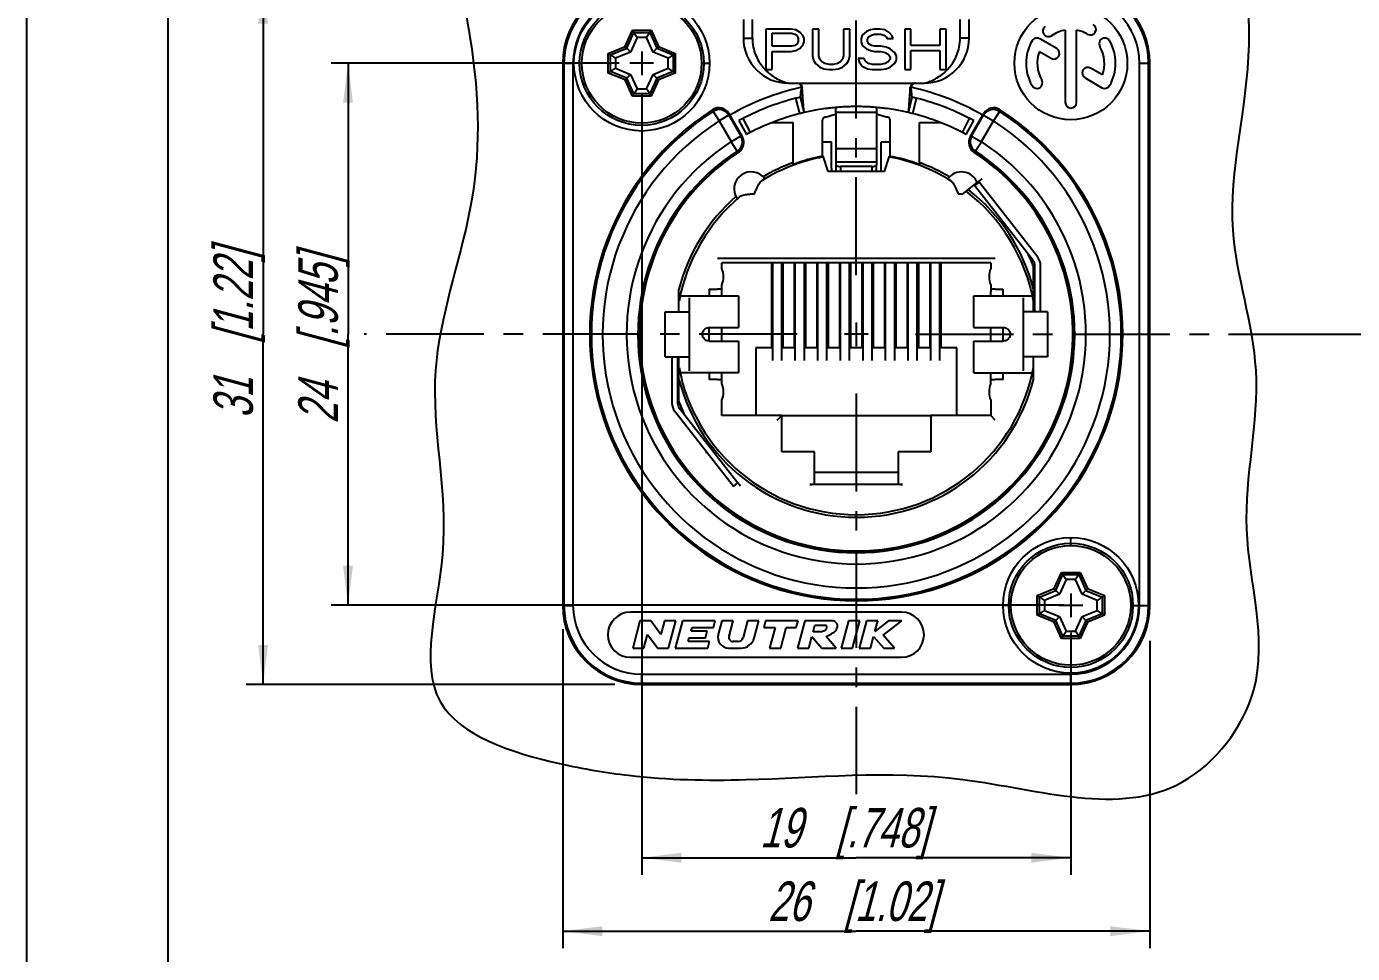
# Model space of a CAD drawing. Header units: millimetres. Extents: x 0 to 420, y 0 to 297.
# Drawn here: x 0 to 117.4, y 169.4 to 251.5 of the extents above; entities that cross this region are included whole.
import ezdxf

# ---------------------------------------------------------------- set-up
doc = ezdxf.new("R2010")
doc.units = ezdxf.units.MM
doc.header["$LTSCALE"] = 23.1
doc.linetypes.add('CENTER', pattern=[0.6, 0.375, -0.075, 0.075, -0.075])
doc.layers.get('0').update_dxf_attribs({"linetype": 'CONTINUOUS'})
for name, color, linetype in [('4171', 7, 'CONTINUOUS'), ('AUSFORMSCHRAEGEN', 7, 'CONTINUOUS'), ('BEZUGSACHSEN', 7, 'CONTINUOUS'), ('DEFAULT_1', 7, 'CENTER'), ('FASEN', 7, 'CONTINUOUS'), ('RUNDUNGEN', 7, 'CONTINUOUS'), ('ZEICHNUNGSBEMASSUNGEN', 7, 'CONTINUOUS')]:
    doc.layers.add(name, color=color, linetype=linetype)
doc.styles.get("Standard").update_dxf_attribs({"font": 'txt', "width": 0.7})
doc.dimstyles.new('DIMSTYLE_10', dxfattribs={"dimtxt": 3.5, "dimasz": 3.5, "dimexe": 0.18, "dimexo": 0.0625, "dimgap": 0.09, "dimtad": 1, "dimdec": 3, "dimlfac": 0.5, "dimdsep": 46, "dimtxsty": 'STANDARD', "dimblk": '_FILLED', "dimblk1": '_FILLED', "dimblk2": '_FILLED', "dimcen": 0.09, "dimclrt": 5, "dimadec": 0, "dimazin": 0, "dimtp": 0.2, "dimtm": 0.2, "dimtfac": 1, "dimtdec": 3, "dimtofl": 0, "dimtmove": 0, "dimatfit": 3, "dimldrblk": '_FILLED', "dimfxl": 1, "dimtolj": 1, "dimarcsym": 0})
doc.dimstyles.new('DIMSTYLE_11', dxfattribs={"dimtxt": 3.5, "dimasz": 3.5, "dimexe": 0.18, "dimexo": 0.0625, "dimgap": 0.09, "dimtad": 1, "dimdec": 3, "dimlfac": 0.5, "dimdsep": 46, "dimtxsty": 'STANDARD', "dimblk": '_FILLED', "dimblk1": '_FILLED', "dimblk2": '_FILLED', "dimcen": 0.09, "dimclrt": 5, "dimadec": 0, "dimazin": 0, "dimtp": 0.3, "dimtm": 0.3, "dimtfac": 1, "dimtdec": 3, "dimtofl": 0, "dimtmove": 0, "dimatfit": 3, "dimldrblk": '_FILLED', "dimfxl": 1, "dimtolj": 1, "dimarcsym": 0})
doc.dimstyles.new('DIMSTYLE_8', dxfattribs={"dimtxt": 3.5, "dimasz": 3.5, "dimexe": 0.18, "dimexo": 0.0625, "dimgap": 0.09, "dimtad": 1, "dimdec": 4, "dimlfac": 0.5, "dimdsep": 46, "dimtxsty": 'STANDARD', "dimblk": '_FILLED', "dimblk1": '_FILLED', "dimblk2": '_FILLED', "dimcen": 0.09, "dimclrt": 5, "dimadec": 0, "dimazin": 0, "dimtp": 0.2, "dimtm": 0.2, "dimtfac": 1, "dimtdec": 4, "dimtofl": 0, "dimtmove": 0, "dimatfit": 3, "dimldrblk": '_FILLED', "dimfxl": 1, "dimtolj": 1, "dimarcsym": 0})

# ---------------------------------------------------------------- blocks, each defined once
blk = doc.blocks.new('_FILLED')
at = {"color": 0, "linetype": 'BYBLOCK'}
blk.add_solid([(0, 0), (-1, 0.125), (-1, -0.125)], dxfattribs=at)
blk = doc.blocks.new('*D18')
at = {"layer": 'ZEICHNUNGSBEMASSUNGEN', "color": 2, "linetype": 'CONTINUOUS'}
for p, q in [((52.49, 248.25), (26.97, 248.25)), ((28.47, 248.25), (28.47, 224.25)), ((28.47, 200.25), (28.47, 224.25)), ((91.85, 200.25), (26.97, 200.25))]:
    blk.add_line(p, q, dxfattribs=at)
at = {"layer": 'ZEICHNUNGSBEMASSUNGEN', "color": 2, "linetype": 'CONTINUOUS', "xscale": 3.5, "yscale": 3.5, "zscale": 3.5}
for p, rotation in [((28.47, 248.25), 90), ((28.47, 200.25), 270)]:
    blk.add_blockref('_FILLED', p, dxfattribs=dict(at, rotation=rotation))
at = {"layer": 'ZEICHNUNGSBEMASSUNGEN', "color": 5, "linetype": 'CONTINUOUS', "insert": (24.07, 223.83), "char_height": 3.5, "width": 22, "attachment_point": 2, "rotation": 90, "line_spacing_factor": 0.9}
blk.add_mtext('\\Q15.0;24{\\Ftxt.shx;\\W1.000000;\\H3.500000; }[.945]', dxfattribs=at)
blk = doc.blocks.new('*D19')
at = {"layer": 'ZEICHNUNGSBEMASSUNGEN', "color": 2, "linetype": 'CONTINUOUS'}
for p, q in [((54.48, 245.55), (54.48, 176.4)), ((92.48, 197.82), (92.48, 176.4)), ((54.48, 177.9), (73.48, 177.9)), ((92.48, 177.9), (73.48, 177.9))]:
    blk.add_line(p, q, dxfattribs=at)
at = {"layer": 'ZEICHNUNGSBEMASSUNGEN', "color": 2, "linetype": 'CONTINUOUS', "xscale": 3.5, "yscale": 3.5, "zscale": 3.5, "rotation": 180}
blk.add_blockref('_FILLED', (54.48, 177.9), dxfattribs=at)
at = {"layer": 'ZEICHNUNGSBEMASSUNGEN', "color": 2, "linetype": 'CONTINUOUS', "xscale": 3.5, "yscale": 3.5, "zscale": 3.5}
blk.add_blockref('_FILLED', (92.48, 177.9), dxfattribs=at)
at = {"layer": 'ZEICHNUNGSBEMASSUNGEN', "color": 5, "linetype": 'CONTINUOUS', "insert": (72.42, 182.31), "char_height": 3.5, "width": 21.5, "attachment_point": 2, "line_spacing_factor": 0.9}
blk.add_mtext('\\Q15.0;19{\\Ftxt.shx;\\W1.000000;\\H3.500000; }[.748]', dxfattribs=at)
blk = doc.blocks.new('*D25')
at = {"layer": 'ZEICHNUNGSBEMASSUNGEN', "color": 2, "linetype": 'CONTINUOUS'}
for p, q in [((47.48, 198.14), (47.48, 169.9)), ((99.48, 197.1), (99.48, 169.9)), ((47.48, 171.4), (73.48, 171.4)), ((99.48, 171.4), (73.48, 171.4))]:
    blk.add_line(p, q, dxfattribs=at)
at = {"layer": 'ZEICHNUNGSBEMASSUNGEN', "color": 2, "linetype": 'CONTINUOUS', "xscale": 3.5, "yscale": 3.5, "zscale": 3.5, "rotation": 180}
blk.add_blockref('_FILLED', (47.48, 171.4), dxfattribs=at)
at = {"layer": 'ZEICHNUNGSBEMASSUNGEN', "color": 2, "linetype": 'CONTINUOUS', "xscale": 3.5, "yscale": 3.5, "zscale": 3.5}
blk.add_blockref('_FILLED', (99.48, 171.4), dxfattribs=at)
at = {"layer": 'ZEICHNUNGSBEMASSUNGEN', "color": 5, "linetype": 'CONTINUOUS', "insert": (73.15, 175.8), "char_height": 3.5, "width": 21.5, "attachment_point": 2, "line_spacing_factor": 0.9}
blk.add_mtext('\\Q15.0;26{\\Ftxt.shx;\\W1.000000;\\H3.500000; }[1.02]', dxfattribs=at)
blk = doc.blocks.new('*D26')
at = {"layer": 'ZEICHNUNGSBEMASSUNGEN', "color": 2, "linetype": 'CONTINUOUS'}
for p, q in [((51.21, 255.25), (19.45, 255.25)), ((20.95, 255.25), (20.95, 224.25)), ((20.95, 193.25), (20.95, 224.25)), ((52.11, 193.25), (19.45, 193.25))]:
    blk.add_line(p, q, dxfattribs=at)
at = {"layer": 'ZEICHNUNGSBEMASSUNGEN', "color": 2, "linetype": 'CONTINUOUS', "xscale": 3.5, "yscale": 3.5, "zscale": 3.5}
for p, rotation in [((20.95, 255.25), 90), ((20.95, 193.25), 270)]:
    blk.add_blockref('_FILLED', p, dxfattribs=dict(at, rotation=rotation))
at = {"layer": 'ZEICHNUNGSBEMASSUNGEN', "color": 5, "linetype": 'CONTINUOUS', "insert": (16.55, 224.28), "char_height": 3.5, "width": 20.5, "attachment_point": 2, "rotation": 90, "line_spacing_factor": 0.9}
blk.add_mtext('\\Q15.0;31{\\Ftxt.shx;\\W1.000000;\\H3.500000; }[1.22]', dxfattribs=at)

msp = doc.modelspace()

# ---------------------------------------------------------------- linework, layer by layer
at = {"color": 7, "linetype": 'CONTINUOUS'}
for p, q in [((0, 297), (0, 0)), ((12.5, 287), (12.5, 10)), ((63.47969, 252.10861), (63.47969, 250.47621)), ((64.27969, 250.47624), (64.27969, 252.10861)), ((82.67969, 250.47624), (82.67969, 252.10861)), ((83.47969, 250.47621), (83.47969, 252.10861)), ((65.47969, 251.27621), (65.47969, 247.67621)), ((67.68019, 251.27621), (65.47969, 251.27621)), ((66.02982, 249.74429), (66.02982, 250.89323)), ((66.02982, 250.89323), (67.77188, 250.89323)), ((68.13863, 251.19961), (67.68019, 251.27621)), ((67.77188, 250.89323), (68.04694, 250.81663)), ((68.04694, 250.81663), (68.23032, 250.66344)), ((68.50538, 250.96983), (68.13863, 251.19961)), ((68.23032, 250.66344), (68.322, 250.43366)), ((68.322, 250.20387), (68.23032, 249.97408)), ((68.322, 250.43366), (68.322, 250.20387)), ((68.78044, 250.66344), (68.50538, 250.96983)), ((68.87213, 250.43366), (68.78044, 250.66344)), ((68.78044, 249.89749), (68.87213, 250.12727)), ((68.87213, 250.12727), (68.87213, 250.43366)), ((69.60563, 251.27621), (69.60563, 248.90174)), ((70.15575, 251.27621), (69.60563, 251.27621)), ((70.15575, 248.90174), (70.15575, 251.27621)), ((72.35625, 251.27621), (72.35625, 248.90174)), ((72.90638, 251.27621), (72.35625, 251.27621)), ((72.90638, 248.90174), (72.90638, 251.27621)), ((74.00663, 250.74004), (73.91494, 250.43366)), ((73.91494, 250.43366), (73.91494, 250.12727)), ((73.91494, 250.12727), (74.00663, 249.82089)), ((74.37338, 251.04642), (74.00663, 250.74004)), ((74.74013, 251.19961), (74.37338, 251.04642)), ((74.46507, 250.35706), (74.55675, 250.58685)), ((74.46507, 250.20387), (74.46507, 250.35706)), ((74.55675, 249.97408), (74.46507, 250.20387)), ((74.55675, 250.58685), (74.83182, 250.74004)), ((75.10688, 251.27621), (74.74013, 251.19961)), ((74.83182, 250.74004), (75.10688, 250.81663)), ((75.56532, 251.27621), (75.10688, 251.27621)), ((75.10688, 250.81663), (75.657, 250.81663)), ((76.02375, 251.19961), (75.56532, 251.27621)), ((75.657, 250.81663), (75.93207, 250.74004)), ((75.93207, 250.74004), (76.11544, 250.58685)), ((76.3905, 250.96983), (76.02375, 251.19961)), ((76.11544, 250.58685), (76.20713, 250.43366)), ((76.20713, 250.43366), (76.75725, 250.43366)), ((76.66557, 250.66344), (76.3905, 250.96983)), ((76.75725, 250.43366), (76.66557, 250.66344)), ((77.76582, 251.27621), (77.76582, 247.67621)), ((78.31594, 251.27621), (77.76582, 251.27621)), ((78.31594, 249.82089), (78.31594, 251.27621)), ((80.88319, 251.27621), (80.88319, 249.82089)), ((81.43332, 251.27621), (80.88319, 251.27621)), ((81.43332, 247.67621), (81.43332, 251.27621)), ((91.22818, 249.54067), (89.72085, 250.41093)), ((91.98369, 251.17976), (91.98369, 244.77338)), ((92.97569, 244.77338), (92.97569, 251.17976)), ((67.77188, 249.74429), (66.02982, 249.74429)), ((66.02982, 247.67621), (66.02982, 249.28472)), ((66.02982, 249.28472), (67.68019, 249.28472)), ((67.68019, 249.28472), (68.13863, 249.36132)), ((68.04694, 249.82089), (67.77188, 249.74429)), ((68.23032, 249.97408), (68.04694, 249.82089)), ((68.13863, 249.36132), (68.50538, 249.5911)), ((68.50538, 249.5911), (68.78044, 249.89749)), ((74.00663, 249.82089), (74.37338, 249.51451)), ((74.37338, 249.51451), (74.74013, 249.36132)), ((74.83182, 249.82089), (74.55675, 249.97408)), ((74.74013, 249.36132), (75.10688, 249.28472)), ((75.10688, 249.74429), (74.83182, 249.82089)), ((75.657, 249.74429), (75.10688, 249.74429)), ((75.10688, 249.28472), (75.657, 249.28472)), ((76.11544, 249.6677), (75.657, 249.74429)), ((75.657, 249.28472), (76.02375, 249.20812)), ((76.02375, 249.20812), (76.29881, 249.05493)), ((76.48219, 249.51451), (76.11544, 249.6677)), ((76.29881, 249.05493), (76.48219, 248.82515)), ((76.84894, 249.20812), (76.48219, 249.51451)), ((77.03232, 248.90174), (76.84894, 249.20812)), ((80.88319, 249.82089), (78.31594, 249.82089)), ((78.31594, 247.67621), (78.31594, 249.36132)), ((78.31594, 249.36132), (80.88319, 249.36132)), ((80.88319, 249.36132), (80.88319, 247.67621)), ((89.69045, 249.28302), (90.73218, 248.68158)), ((69.60563, 248.90174), (69.69732, 248.51876)), ((69.69732, 248.51876), (69.88069, 248.21238)), ((69.88069, 248.21238), (70.24744, 247.906)), ((70.24744, 248.59536), (70.15575, 248.90174)), ((70.43082, 248.36557), (70.24744, 248.59536)), ((70.24744, 247.906), (70.61419, 247.7528)), ((70.70588, 248.21238), (70.43082, 248.36557)), ((71.07263, 248.13578), (70.70588, 248.21238)), ((71.43938, 248.13578), (71.07263, 248.13578)), ((71.80613, 248.21238), (71.43938, 248.13578)), ((72.08119, 248.36557), (71.80613, 248.21238)), ((71.89782, 247.7528), (72.26457, 247.906)), ((72.26457, 248.59536), (72.08119, 248.36557)), ((72.35625, 248.90174), (72.26457, 248.59536)), ((72.26457, 247.906), (72.63132, 248.21238)), ((72.63132, 248.21238), (72.81469, 248.51876)), ((72.81469, 248.51876), (72.90638, 248.90174)), ((73.63988, 248.67195), (73.73157, 248.36557)), ((74.19, 248.67195), (73.63988, 248.67195)), ((73.73157, 248.36557), (74.00663, 247.98259)), ((74.00663, 247.98259), (74.46507, 247.7528)), ((74.28169, 248.44217), (74.19, 248.67195)), ((74.55675, 248.21238), (74.28169, 248.44217)), ((74.9235, 248.13578), (74.55675, 248.21238)), ((75.657, 248.13578), (74.9235, 248.13578)), ((76.02375, 248.21238), (75.657, 248.13578)), ((76.29881, 248.36557), (76.02375, 248.21238)), ((76.11544, 247.7528), (76.48219, 247.906)), ((76.48219, 248.59536), (76.29881, 248.36557)), ((76.48219, 248.82515), (76.48219, 248.59536)), ((76.48219, 247.906), (76.84894, 248.21238)), ((76.84894, 248.21238), (77.03232, 248.51876)), ((77.03232, 248.51876), (77.03232, 248.90174)), ((95.26893, 247.20774), (94.23114, 247.80691)), ((65.47969, 247.67621), (66.02982, 247.67621)), ((70.61419, 247.7528), (71.07263, 247.67621)), ((71.07263, 247.67621), (71.43938, 247.67621)), ((71.43938, 247.67621), (71.89782, 247.7528)), ((74.46507, 247.7528), (74.9235, 247.67621)), ((74.9235, 247.67621), (75.657, 247.67621)), ((75.657, 247.67621), (76.11544, 247.7528)), ((77.76582, 247.67621), (78.31594, 247.67621)), ((80.88319, 247.67621), (81.43332, 247.67621)), ((93.73514, 246.94781), (95.23853, 246.07983)), ((67.47969, 246.47621), (79.47969, 246.47621)), ((68.53869, 245.23978), (68.856, 243.87621)), ((78.10338, 243.87621), (78.42069, 245.23978)), ((71.67969, 243.8972), (71.67969, 239.48171)), ((75.27969, 243.8972), (75.27969, 239.48171)), ((70.97969, 238.64538), (70.54586, 240.02131)), ((75.97969, 238.64538), (76.41352, 240.02131)), ((67.87969, 239.28291), (67.87969, 239.4467)), ((75.97969, 238.64538), (70.97969, 238.64538)), ((71.27969, 238.93563), (71.27969, 238.64538)), ((71.67969, 239.25694), (71.67969, 238.64538)), ((75.27969, 238.64538), (75.27969, 239.25694)), ((75.67969, 238.64538), (75.67969, 238.93563)), ((79.07969, 239.4467), (79.07969, 239.28291)), ((82.88075, 236.66637), (84.19216, 237.69095)), ((83.9089, 237.46964), (83.95878, 237.40581)), ((65.97969, 230.56538), (65.97969, 223.04538)), ((66.07969, 221.92213), (66.07969, 230.56538)), ((66.87969, 221.92213), (66.87969, 230.56538)), ((66.97969, 230.56538), (66.97969, 223.04538)), ((67.97969, 230.56538), (67.97969, 223.04538)), ((68.07969, 221.92213), (68.07969, 230.56538)), ((68.87969, 221.92213), (68.87969, 230.56538)), ((68.97969, 230.56538), (68.97969, 223.04538)), ((69.97969, 230.56538), (69.97969, 223.04538)), ((70.07969, 221.92213), (70.07969, 230.56538)), ((70.87969, 221.92213), (70.87969, 230.56538)), ((70.97969, 230.56538), (70.97969, 223.04538)), ((71.97969, 230.56538), (71.97969, 223.04538)), ((72.07969, 221.92213), (72.07969, 230.56538)), ((72.87969, 221.92213), (72.87969, 230.56538)), ((72.97969, 230.56538), (72.97969, 223.04538)), ((73.97969, 230.56538), (73.97969, 223.04538)), ((74.07969, 221.92213), (74.07969, 230.56538)), ((74.87969, 221.92213), (74.87969, 230.56538)), ((74.97969, 230.56538), (74.97969, 223.04538)), ((75.97969, 230.56538), (75.97969, 223.04538)), ((76.07969, 221.92213), (76.07969, 230.56538)), ((76.87969, 221.92213), (76.87969, 230.56538)), ((76.97969, 230.56538), (76.97969, 223.04538)), ((77.97969, 230.56538), (77.97969, 223.04538)), ((78.07969, 221.92213), (78.07969, 230.56538)), ((78.87969, 221.92213), (78.87969, 230.56538)), ((78.97969, 230.56538), (78.97969, 223.04538)), ((79.97969, 230.56538), (79.97969, 223.04538)), ((80.07969, 221.92213), (80.07969, 230.56538)), ((80.87969, 221.92213), (80.87969, 230.56538)), ((80.97969, 230.56538), (80.97969, 223.04538)), ((89.17969, 226.24538), (89.17969, 230.21192)), ((89.4165, 231.2398), (89.4917, 231.29855)), ((89.80023, 226.24538), (89.80023, 230.33546)), ((57.77969, 226.24538), (57.77969, 228.23912)), ((60.45915, 228.24538), (60.45915, 227.64538)), ((86.50023, 227.64538), (86.50023, 228.24538)), ((57.87532, 227.64538), (63.05915, 227.64538)), ((58.68915, 227.47217), (58.68915, 221.01858)), ((63.05915, 227.64538), (63.05915, 224.84538)), ((83.90023, 227.64538), (89.08312, 227.64538)), ((83.90023, 224.84538), (83.90023, 227.64538)), ((88.27023, 227.47217), (88.27023, 221.01858)), ((56.55915, 222.24538), (56.55915, 226.24538)), ((56.55925, 226.24538), (57.68285, 226.24538)), ((90.40013, 226.24538), (89.27653, 226.24538)), ((90.40023, 226.24538), (90.40023, 222.24538)), ((60.45915, 223.64538), (60.45915, 224.84538)), ((60.45915, 224.84538), (63.05915, 224.84538)), ((73.47969, 225.29538), (73.47969, 223.19538)), ((83.90023, 224.84538), (86.50023, 224.84538)), ((86.50023, 223.64538), (86.50023, 224.84538)), ((60.45915, 223.64538), (63.05915, 223.64538)), ((63.05915, 223.64538), (63.05915, 220.84538)), ((74.52969, 224.24538), (72.42969, 224.24538)), ((83.90023, 223.64538), (86.50023, 223.64538)), ((83.90023, 220.84538), (83.90023, 223.64538)), ((56.55925, 222.24538), (57.68285, 222.24538)), ((57.15915, 222.24538), (57.15915, 218.1553)), ((57.77969, 218.27884), (57.77969, 222.24538)), ((64.57969, 223.04538), (64.57969, 217.04538)), ((66.07969, 223.04538), (64.57969, 223.04538)), ((68.07969, 223.04538), (66.87969, 223.04538)), ((70.07969, 223.04538), (68.87969, 223.04538)), ((72.07969, 223.04538), (70.87969, 223.04538)), ((74.07969, 223.04538), (72.87969, 223.04538)), ((76.07969, 223.04538), (74.87969, 223.04538)), ((78.07969, 223.04538), (76.87969, 223.04538)), ((80.07969, 223.04538), (78.87969, 223.04538)), ((82.37969, 223.04538), (80.87969, 223.04538)), ((82.37969, 217.04538), (82.37969, 223.04538)), ((89.17969, 220.25163), (89.17969, 222.24538)), ((90.40013, 222.24538), (89.27653, 222.24538)), ((63.05915, 220.84538), (57.87626, 220.84538)), ((60.45915, 220.84538), (60.45915, 220.24538)), ((83.90023, 220.84538), (89.08406, 220.84538)), ((86.50023, 220.24538), (86.50023, 220.84538)), ((66.87969, 217.04538), (80.07969, 217.04538)), ((69.77969, 212.04538), (77.17969, 212.04538)), ((54.3233, 198.86738), (53.67969, 196.46538)), ((55.2833, 198.86738), (54.3233, 198.86738)), ((56.18547, 197.67385), (55.2833, 198.86738)), ((56.50527, 198.86738), (56.18547, 197.67385)), ((57.49914, 198.86738), (56.50527, 198.86738)), ((56.85553, 196.46538), (57.49914, 198.86738)), ((58.09546, 198.86738), (57.45184, 196.46538)), ((60.97746, 198.86738), (58.09546, 198.86738)), ((60.82312, 198.29138), (60.97746, 198.86738)), ((61.57378, 198.86738), (61.25397, 197.67385)), ((62.56764, 198.86738), (61.57378, 198.86738)), ((62.20789, 197.52477), (62.56764, 198.86738)), ((63.84591, 198.86738), (63.45196, 197.39715)), ((64.83978, 198.86738), (63.84591, 198.86738)), ((64.43448, 197.3548), (64.83978, 198.86738)), ((65.4361, 198.86738), (65.28176, 198.29138)), ((68.3181, 198.86738), (65.4361, 198.86738)), ((68.16376, 198.29138), (68.3181, 198.86738)), ((68.91442, 198.86738), (68.2708, 196.46538)), ((71.31642, 198.86738), (68.91442, 198.86738)), ((69.65105, 197.90738), (69.80539, 198.48338)), ((69.80539, 198.48338), (70.76539, 198.48338)), ((72.79463, 198.86738), (72.15102, 196.46538)), ((73.7885, 198.86738), (72.79463, 198.86738)), ((73.14488, 196.46538), (73.7885, 198.86738)), ((74.38481, 198.86738), (73.7412, 196.46538)), ((75.37868, 198.86738), (74.38481, 198.86738)), ((75.13021, 197.94009), (75.37868, 198.86738)), ((76.32964, 198.86738), (75.13021, 197.94009)), ((75.8667, 197.59939), (77.50681, 198.86738)), ((77.50681, 198.86738), (76.32964, 198.86738)), ((54.67356, 196.46538), (54.99336, 197.65891)), ((54.99336, 197.65891), (55.89553, 196.46538)), ((58.60058, 197.04338), (58.69062, 197.37938)), ((58.69062, 197.37938), (60.13262, 197.37938)), ((58.84495, 197.95538), (58.93498, 198.29138)), ((60.28695, 197.95538), (58.84495, 197.95538)), ((58.93498, 198.29138), (60.82312, 198.29138)), ((60.13262, 197.37938), (60.28695, 197.95538)), ((65.28176, 198.29138), (66.28976, 198.29138)), ((66.28976, 198.29138), (65.80048, 196.46538)), ((66.79435, 196.46538), (67.28362, 198.29138)), ((67.28362, 198.29138), (68.16376, 198.29138)), ((69.26467, 196.46538), (69.53798, 197.4854)), ((69.53798, 197.4854), (70.4328, 196.46538)), ((70.37105, 197.90738), (69.65105, 197.90738)), ((71.70985, 196.46538), (70.81503, 197.4854)), ((74.73507, 196.46538), (75.00838, 197.4854)), ((75.00838, 197.4854), (75.90471, 196.46538)), ((76.8632, 196.46538), (75.8667, 197.59939)), ((53.67969, 196.46538), (54.67356, 196.46538)), ((55.89553, 196.46538), (56.85553, 196.46538)), ((57.45184, 196.46538), (60.33384, 196.46538)), ((60.48872, 197.04338), (58.60058, 197.04338)), ((60.33384, 196.46538), (60.48872, 197.04338)), ((62.18126, 196.46538), (63.27537, 196.46538)), ((62.98832, 197.04138), (62.57881, 197.04138)), ((65.80048, 196.46538), (66.79435, 196.46538)), ((68.2708, 196.46538), (69.26467, 196.46538)), ((70.4328, 196.46538), (71.70985, 196.46538)), ((72.15102, 196.46538), (73.14488, 196.46538)), ((73.7412, 196.46538), (74.73507, 196.46538)), ((75.90471, 196.46538), (76.8632, 196.46538))]:
    msp.add_line(p, q, dxfattribs=at)
at = {"color": 9, "linetype": 'CONTINUOUS'}
for p, q in [((63.47969, 250.47621), (64.27969, 250.47621)), ((83.47969, 250.47621), (82.67969, 250.47621)), ((75.27969, 243.8972), (71.67969, 243.8972)), ((75.27969, 240.67176), (71.67969, 240.67176)), ((75.27969, 239.48171), (71.67969, 239.48171)), ((72.07969, 239.1071), (72.07969, 238.64538)), ((74.87969, 238.64538), (74.87969, 239.1071))]:
    msp.add_line(p, q, dxfattribs=at)
at = {"color": 3, "linetype": 'CONTINUOUS'}
for p, q in [((66.07969, 230.45336), (65.97969, 230.25367)), ((89.30023, 226.24538), (89.30023, 230.33546)), ((70.07969, 228.12538), (69.97969, 228.12538)), ((74.97969, 228.12538), (74.87969, 228.12538)), ((80.07969, 228.12538), (79.97969, 228.12538)), ((57.65915, 222.24538), (57.65915, 218.1553)), ((60.26529, 213.76642), (60.13839, 213.76642))]:
    msp.add_line(p, q, dxfattribs=at)
at = {"color": 7, "linetype": 'CONTINUOUS'}
for centre in [(54.47969, 248.24538), (92.47969, 200.24538)]:
    msp.add_circle(centre, 6, dxfattribs=at)
for centre, radius, start, end in [((90.48823, 251.08948), 0.496, 125, 305), ((94.21569, 251.25222), 0.496, 240, 60), ((67.47969, 250.47621), 4, 180, 270), ((79.47969, 250.47621), 4, 270, 360), ((92.47969, 248.24538), 3.968, 150, 210), ((89.47285, 249.98138), 0.496, 60, 150), ((92.47969, 248.24538), 2.976, 99.5940682, 125), ((92.47969, 248.24538), 2.976, 60, 80.4059318), ((95.48653, 249.98138), 0.496, 30, 210), ((92.47969, 248.24538), 3.968, 330, 30), ((92.47969, 248.24538), 2.976, 159.5940682, 210), ((90.98018, 249.11113), 0.496, 240, 60), ((92.47969, 248.24538), 2.976, 339.5940682, 30), ((93.98314, 247.37736), 0.496, 60, 240), ((89.47285, 246.50938), 0.496, 210, 30), ((95.48653, 246.50938), 0.496, 240, 330), ((73.47969, 224.0071), 20.4, 76.8923696, 103.1), ((73.47956, 224.0085), 20.39859, 92.654034, 94.0924208), ((73.47981, 224.00368), 20.40342, 92.5223093, 92.654094), ((73.47975, 224.0055), 20.4016, 87.4772752, 92.5223855), ((73.47957, 224.00368), 20.40342, 87.3457658, 87.4773514), ((73.47982, 224.0085), 20.39859, 85.9075792, 87.3458259), ((92.47969, 244.77338), 0.496, 180, 360), ((73.47969, 224.24538), 15.96956, 100.5011902, 121.6056783), ((73.47969, 224.24538), 16.04641, 100.5348722, 110.4254157), ((73.47969, 224.24538), 15.96956, 58.3943217, 79.4988098), ((73.47969, 224.24538), 16.04641, 69.5745843, 79.4651278), ((73.47969, 224.24538), 16.2, 59.3478204, 69.7767493), ((82.80301, 237.12504), 1.5, 22.1649597, 143.8364821), ((73.47969, 224.24538), 16.2, 131.148622, 165.7278792), ((73.47969, 224.24538), 15.96956, 130.1943217, 169.440004), ((73.47969, 224.24538), 15.96956, 10.559996, 52.505708), ((73.47969, 224.24538), 16.2, 14.2721208, 52.2949486), ((73.47969, 224.24538), 16.79552, 20.8085131, 24.9235614), ((88.60023, 230.33546), 1.2, 0, 38), ((73.47969, 224.24538), 15.96956, 190.559996, 349.440004), ((73.47969, 224.24538), 16.2, 194.2721208, 345.7278792), ((58.35915, 218.1553), 1.2, 180, 218), ((73.47969, 224.24538), 16.79552, 200.8085131, 204.9540542), ((62.18126, 197.42538), 0.96, 165, 270), ((62.57881, 197.42538), 0.384, 165, 270), ((62.98832, 197.52138), 0.48, 270, 345), ((63.27537, 197.66538), 1.2, 270, 345)]:
    msp.add_arc(centre, radius, start, end, dxfattribs=at)
at = {"color": 3, "linetype": 'CONTINUOUS'}
for centre, start, end in [((88.60023, 230.33546), 0, 38), ((58.35915, 218.1553), 180, 218)]:
    msp.add_arc(centre, 0.7, start, end, dxfattribs=at)
at = {"color": 7, "linetype": 'CONTINUOUS'}
for points, knots in [([(63.28514, 263.78663), (59.97783, 264.30346), (52.45515, 262.10671), (36.65014, 263.11482), (40.12425, 247.74815), (40.26784, 235.6637), (34.51908, 220.37552), (38.50168, 206.45379), (33.25985, 190.38354), (45.22608, 186.44535), (51.33996, 185.43096), (53.31132, 185.20176)], [0, 0, 0, 0, 0.094127045, 0.223096228, 0.304076154, 0.442074483, 0.573796842, 0.721098522, 0.83887147, 0.946679092, 1, 1, 1, 1]), ([(82.90682, 184.83094), (89.6841, 183.96999), (100.63014, 180.23079), (111.16864, 193.84207), (106.58117, 207.00546), (110.29488, 220.54483), (105.18154, 234.88732), (109.17199, 247.24629), (107.56346, 260.16628), (102.61861, 262.03906), (100.63298, 262.39328)], [0, 0, 0, 0, 0.187839851, 0.287300369, 0.425003065, 0.560841775, 0.682330072, 0.842118991, 0.943655029, 1, 1, 1, 1]), ([(64.27969, 250.47624), (64.27969, 250.20496), (64.33192, 249.6933), (64.54147, 248.99802), (64.83039, 248.41508), (65.17296, 247.92555), (65.55942, 247.51036), (65.98652, 247.1584), (66.4522, 246.86602), (66.95179, 246.63413), (67.30173, 246.52171), (67.47969, 246.47621)], [0, 0, 0, 0, 0.147629632, 0.27757579, 0.393246627, 0.500219718, 0.601623614, 0.700997522, 0.800566482, 0.900037726, 1, 1, 1, 1]), ([(79.47969, 246.47621), (79.65828, 246.52187), (80.00936, 246.63474), (80.51046, 246.86771), (80.97736, 247.16155), (81.40538, 247.51535), (81.79212, 247.9325), (82.13395, 248.42347), (82.42103, 249.00627), (82.62821, 249.69865), (82.67969, 250.2071), (82.67969, 250.47624)], [0, 0, 0, 0, 0.100312392, 0.200094039, 0.299983265, 0.399704659, 0.501448542, 0.608613559, 0.724157449, 0.853529507, 1, 1, 1, 1]), ([(64.46739, 236.69539), (64.51087, 236.80417), (64.5946, 237.0096), (64.72131, 237.29296), (64.84302, 237.52753), (64.93019, 237.66189), (64.97463, 237.71736)], [0, 0, 0, 0, 0.307231036, 0.581717878, 0.813614153, 1, 1, 1, 1]), ([(64.97463, 237.71736), (64.99516, 237.74299), (65.03666, 237.79009), (65.08532, 237.83035), (65.11052, 237.84626)], [0, 0, 0, 0, 0.524335886, 1, 1, 1, 1]), ([(81.84887, 237.84626), (81.87534, 237.82955), (81.9287, 237.78472), (81.97385, 237.73212), (81.99664, 237.70197)], [0, 0, 0, 0, 0.45307281, 1, 1, 1, 1]), ([(81.99061, 237.71312), (82.03728, 237.65163), (82.12458, 237.51253), (82.24565, 237.2768), (82.3684, 237.00087), (82.44962, 236.80138), (82.49199, 236.69539)], [0, 0, 0, 0, 0.203635821, 0.431782302, 0.698876204, 1, 1, 1, 1]), ([(63.17322, 236.44389), (63.1961, 236.46277), (63.24952, 236.49645), (63.30722, 236.52117), (63.33811, 236.53272)], [0, 0, 0, 0, 0.473522492, 1, 1, 1, 1]), ([(63.33811, 236.53272), (63.40473, 236.55763), (63.55978, 236.59851), (63.82095, 236.64089), (64.12967, 236.67272), (64.35077, 236.68807), (64.46739, 236.69539)], [0, 0, 0, 0, 0.186501505, 0.418791797, 0.693586509, 1, 1, 1, 1]), ([(82.49199, 236.69539), (82.55884, 236.69119), (82.68851, 236.68268), (82.81804, 236.67212), (82.88075, 236.66637)], [0, 0, 0, 0, 0.515398351, 1, 1, 1, 1]), ([(59.8876, 224.05321), (59.87458, 224.08371), (59.85456, 224.14689), (59.84428, 224.24538), (59.85456, 224.34387), (59.87458, 224.40705), (59.8876, 224.43755)], [0, 0, 0, 0, 0.252197862, 0.5, 0.747802138, 1, 1, 1, 1]), ([(87.07178, 224.43755), (87.08481, 224.40705), (87.10482, 224.34387), (87.1151, 224.24538), (87.10482, 224.14689), (87.08481, 224.08371), (87.07178, 224.05321)], [0, 0, 0, 0, 0.252197862, 0.5, 0.747802138, 1, 1, 1, 1]), ([(70.76539, 198.48338), (70.76719, 198.48262), (70.80926, 198.46318), (70.87537, 198.32931), (70.81984, 198.15816), (70.70765, 197.97367), (70.53003, 197.92606), (70.40767, 197.91222), (70.37105, 197.90738)], [0, 0, 0, 0, 0.006835369, 0.162621878, 0.422602676, 0.59336498, 0.867469374, 1, 1, 1, 1]), ([(70.81503, 197.4854), (70.94844, 197.56905), (71.29999, 197.72176), (71.68742, 197.98285), (71.82802, 198.3487), (71.7952, 198.66864), (71.55586, 198.85491), (71.38032, 198.87583), (71.31642, 198.86738)], [0, 0, 0, 0, 0.239070383, 0.503574092, 0.618625679, 0.767268998, 0.912799024, 1, 1, 1, 1]), ([(53.31132, 185.20176), (56.87068, 184.78792), (66.37971, 184.60079), (76.21064, 185.68158), (82.90682, 184.83094)], [0, 0, 0, 0, 0.356535009, 1, 1, 1, 1])]:
    msp.add_open_spline(points, degree=3, knots=knots, dxfattribs=at)
at = {"color": 3, "linetype": 'CONTINUOUS'}
for points in [[(59.88915, 224.05387), (59.87891, 224.09503), (59.86393, 224.1806), (59.86393, 224.31016), (59.87891, 224.39573), (59.88915, 224.43689)], [(87.07023, 224.43689), (87.08047, 224.39573), (87.09545, 224.31016), (87.09545, 224.1806), (87.08047, 224.09503), (87.07023, 224.05387)]]:
    msp.add_open_spline(points, degree=3, knots=[0, 0, 0, 0, 0.329130237, 0.670869739, 1, 1, 1, 1], dxfattribs=at)
at = {"color": 7, "linetype": 'CONTINUOUS'}
for points in [[(59.88915, 224.43689), (59.9101, 224.49754), (59.96698, 224.60677), (60.10214, 224.74059), (60.27249, 224.82593), (60.39467, 224.84491), (60.45915, 224.84538)], [(86.50023, 224.84538), (86.56471, 224.84491), (86.68689, 224.82593), (86.85724, 224.74059), (86.9924, 224.60677), (87.04928, 224.49754), (87.07023, 224.43689)], [(60.45915, 223.64538), (60.39467, 223.64585), (60.27249, 223.66483), (60.10214, 223.75017), (59.96698, 223.88399), (59.9101, 223.99322), (59.88915, 224.05387)], [(87.07023, 224.05387), (87.04928, 223.99322), (86.9924, 223.88399), (86.85724, 223.75017), (86.68689, 223.66483), (86.56471, 223.64585), (86.50023, 223.64538)]]:
    msp.add_open_spline(points, degree=3, dxfattribs=at)
at = {"layer": '4171', "color": 7, "linetype": 'CONTINUOUS'}
for p, q in [((70.47969, 240.00753), (70.47969, 241.24542)), ((71.27969, 241.24538), (70.47969, 241.24538)), ((71.27969, 238.93563), (71.27969, 241.24536)), ((76.47969, 241.24538), (75.67969, 241.24538)), ((75.67969, 238.93563), (75.67969, 241.24536)), ((76.47969, 240.00753), (76.47969, 241.24542))]:
    msp.add_line(p, q, dxfattribs=at)
at = {"layer": 'AUSFORMSCHRAEGEN', "color": 7, "linetype": 'CONTINUOUS'}
for p, q in [((54.06112, 250.5264), (53.47688, 249.23365)), ((54.89826, 250.5264), (54.06112, 250.5264)), ((55.4825, 249.23365), (54.89826, 250.5264)), ((53.47688, 249.23365), (52.14867, 248.69026)), ((56.81071, 248.69026), (55.4825, 249.23365)), ((47.47969, 248.24538), (47.47969, 200.24538)), ((52.14867, 248.69026), (52.14867, 247.8005)), ((52.14867, 247.8005), (53.47688, 247.25711)), ((55.4825, 247.25711), (56.81071, 247.8005)), ((56.81071, 247.8005), (56.81071, 248.69026)), ((99.47969, 200.24538), (99.47969, 248.24538)), ((53.47688, 247.25711), (54.06112, 245.96436)), ((54.89826, 245.96436), (55.4825, 247.25711)), ((54.06112, 245.96436), (54.89826, 245.96436)), ((61.72025, 239.41332), (61.72816, 239.39962)), ((85.23913, 239.41332), (85.23122, 239.39962)), ((61.57969, 227.64538), (61.57969, 228.03592)), ((85.37969, 227.64538), (85.37969, 228.03592)), ((61.57969, 223.64538), (61.57969, 224.84538)), ((85.37969, 223.64538), (85.37969, 224.84538)), ((61.57969, 220.45484), (61.57969, 220.84538)), ((85.37969, 220.45484), (85.37969, 220.84538)), ((92.06112, 202.5264), (91.47688, 201.23365)), ((92.89826, 202.5264), (92.06112, 202.5264)), ((93.4825, 201.23365), (92.89826, 202.5264)), ((91.47688, 201.23365), (90.14867, 200.69026)), ((94.81071, 200.69026), (93.4825, 201.23365)), ((90.14867, 200.69026), (90.14867, 199.8005)), ((90.14867, 199.8005), (91.47688, 199.25711)), ((93.4825, 199.25711), (94.81071, 199.8005)), ((94.81071, 199.8005), (94.81071, 200.69026)), ((91.47688, 199.25711), (92.06112, 197.96436)), ((92.89826, 197.96436), (93.4825, 199.25711)), ((92.06112, 197.96436), (92.89826, 197.96436)), ((54.47969, 193.24538), (92.47969, 193.24538))]:
    msp.add_line(p, q, dxfattribs=at)
for centre, radius, start, end in [((54.47969, 248.24538), 7, 90, 180), ((92.47969, 248.24538), 7, 0, 90), ((73.47969, 224.24538), 22.4, 102.5178737, 120), ((73.47969, 224.24538), 22.4, 60, 77.4822299), ((73.47969, 224.24538), 19.1768, 127.7921898, 52.2078102), ((54.47969, 200.24538), 7, 180, 270), ((92.47969, 200.24538), 7, 270, 360)]:
    msp.add_arc(centre, radius, start, end, dxfattribs=at)
at = {"layer": 'BEZUGSACHSEN', "color": 7, "linetype": 'CONTINUOUS'}
for p, q in [((54.47969, 249.29538), (54.47969, 247.19538)), ((55.52969, 248.24538), (53.42969, 248.24538)), ((92.47969, 201.29538), (92.47969, 199.19538)), ((77.47969, 199.64538), (53.47969, 199.64538)), ((93.52969, 200.24538), (91.42969, 200.24538)), ((53.47969, 195.64538), (77.47969, 195.64538))]:
    msp.add_line(p, q, dxfattribs=at)
at = {"layer": 'BEZUGSACHSEN', "color": 7, "linetype": 'CENTER'}
for p, q in [((49.22969, 248.24538), (48.47969, 248.24538)), ((59.72969, 248.24538), (60.47969, 248.24538)), ((54.47969, 242.99538), (54.47969, 242.24538)), ((114.7667, 224.24538), (169.3667, 224.24538)), ((92.47969, 205.49538), (92.47969, 206.24538)), ((87.22969, 200.24538), (86.47969, 200.24538)), ((97.72969, 200.24538), (98.47969, 200.24538)), ((92.47969, 194.99538), (92.47969, 194.24538))]:
    msp.add_line(p, q, dxfattribs=at)
at = {"layer": 'BEZUGSACHSEN', "color": 7, "linetype": 'CONTINUOUS'}
msp.add_circle((92.47969, 248.24538), 5, dxfattribs=at)
for centre, radius, start, end in [((64.15637, 237.12504), 1.5, 36.1635179, 215.6364821), ((73.47969, 224.24538), 16.2, 110.2232507, 120.651378), ((53.47969, 197.64538), 2, 90, 270), ((77.47969, 197.64538), 2, 270, 90)]:
    msp.add_arc(centre, radius, start, end, dxfattribs=at)
for points, knots in [([(65.11052, 237.84626), (65.15756, 237.87596), (65.24856, 237.92197), (65.29744, 237.9804), (65.37421, 238.00083), (65.36737, 238.01018)], [0, 0, 0, 0, 0.547689813, 0.885957629, 1, 1, 1, 1]), ([(81.59201, 238.01018), (81.58519, 238.00085), (81.6634, 237.97997), (81.71178, 237.9215), (81.80263, 237.87545), (81.84887, 237.84626)], [0, 0, 0, 0, 0.113785951, 0.461772725, 1, 1, 1, 1]), ([(62.93727, 236.25108), (62.94402, 236.24167), (62.9874, 236.30821), (63.05818, 236.3364), (63.13031, 236.40848), (63.17322, 236.44389)], [0, 0, 0, 0, 0.114042371, 0.452310187, 1, 1, 1, 1])]:
    msp.add_open_spline(points, degree=3, knots=knots, dxfattribs=at)
at = {"layer": 'DEFAULT_1', "color": 7, "linetype": 'CENTER'}
for p, q in [((73.47969, 229.49538), (73.47969, 267.83865)), ((68.22969, 224.24538), (29.88642, 224.24538)), ((78.72969, 224.24538), (117.07296, 224.24538)), ((73.47969, 218.99538), (73.47969, 183.51618))]:
    msp.add_line(p, q, dxfattribs=at)
at = {"layer": 'FASEN', "color": 7, "linetype": 'CONTINUOUS'}
for p, q in [((84.60919, 238.01677), (84.19216, 237.69095)), ((63.22456, 210.79079), (62.99701, 211.08214))]:
    msp.add_line(p, q, dxfattribs=at)
at = {"layer": 'RUNDUNGEN', "color": 9, "linetype": 'CONTINUOUS'}
for p, q in [((52.99994, 249.72813), (53.64916, 251.16465)), ((53.14712, 249.57554), (53.77629, 250.96769)), ((53.64916, 251.16465), (55.31022, 251.16465)), ((53.77629, 250.96769), (55.18309, 250.96769)), ((55.18309, 250.96769), (55.81226, 249.57554)), ((55.31022, 251.16465), (55.95944, 249.72813)), ((51.51042, 249.11874), (52.99994, 249.72813)), ((51.51042, 247.37202), (51.51042, 249.11874)), ((51.70738, 248.98651), (53.14712, 249.57554)), ((51.70738, 247.50425), (51.70738, 248.98651)), ((55.81226, 249.57554), (57.252, 248.98651)), ((55.95944, 249.72813), (57.44896, 249.11874)), ((57.252, 248.98651), (57.252, 247.50425)), ((57.44896, 249.11874), (57.44896, 247.37202)), ((47.47969, 248.24538), (48.39192, 248.24538)), ((47.59241, 248.24538), (47.59241, 200.24538)), ((48.39192, 248.24538), (48.39192, 200.24538)), ((98.56746, 248.24538), (99.47969, 248.24538)), ((98.56746, 200.24538), (98.56746, 248.24538)), ((99.36697, 200.24538), (99.36697, 248.24538)), ((52.99994, 246.76263), (51.51042, 247.37202)), ((53.14712, 246.91522), (51.70738, 247.50425)), ((53.64916, 245.32611), (52.99994, 246.76263)), ((53.77629, 245.52307), (53.14712, 246.91522)), ((55.81226, 246.91522), (55.18309, 245.52307)), ((55.95944, 246.76263), (55.31022, 245.32611)), ((57.252, 247.50425), (55.81226, 246.91522)), ((57.44896, 247.37202), (55.95944, 246.76263)), ((55.18309, 245.52307), (53.77629, 245.52307)), ((55.31022, 245.32611), (53.64916, 245.32611)), ((68.48215, 243.7855), (68.13528, 245.14184)), ((78.47723, 243.7855), (78.8241, 245.14184)), ((60.78733, 244.14171), (60.7956, 243.9797)), ((60.7956, 243.9797), (61.33596, 243.13899)), ((61.33428, 243.1419), (62.39528, 241.3042)), ((62.20186, 243.63891), (61.33596, 243.13899)), ((62.19075, 243.79839), (62.20186, 243.63891)), ((62.20186, 243.63891), (63.26289, 241.80114)), ((63.44432, 243.35991), (64.08545, 242.11533)), ((82.87393, 242.11533), (83.51506, 243.35991)), ((83.69649, 241.80114), (84.75752, 243.63891)), ((84.56432, 241.30458), (85.62529, 243.14224)), ((84.75752, 243.63891), (84.76679, 243.77186)), ((84.75752, 243.63891), (85.62342, 243.13899)), ((84.76679, 243.77186), (84.76863, 243.79839)), ((86.16378, 243.9797), (85.62342, 243.13899)), ((86.16378, 243.9797), (86.17205, 244.14171)), ((63.26289, 241.80114), (62.397, 241.30121)), ((62.94153, 240.4632), (62.397, 241.30121)), ((63.26289, 241.80114), (63.39207, 241.71765)), ((83.56731, 241.71765), (83.69649, 241.80114)), ((83.69649, 241.80114), (84.56238, 241.30121)), ((84.01785, 240.4632), (84.56238, 241.30121)), ((62.94153, 240.4632), (63.06865, 240.37765)), ((83.89073, 240.37765), (84.01785, 240.4632)), ((85.77969, 230.96538), (61.17969, 230.96538)), ((90.99994, 201.72813), (91.64916, 203.16465)), ((91.64916, 203.16465), (93.31022, 203.16465)), ((93.31022, 203.16465), (93.95944, 201.72813)), ((91.14712, 201.57554), (91.77629, 202.96769)), ((91.77629, 202.96769), (93.18309, 202.96769)), ((93.18309, 202.96769), (93.81226, 201.57554)), ((89.51042, 201.11874), (90.99994, 201.72813)), ((89.51042, 199.37202), (89.51042, 201.11874)), ((89.70738, 200.98651), (91.14712, 201.57554)), ((89.70738, 199.50425), (89.70738, 200.98651)), ((93.81226, 201.57554), (95.252, 200.98651)), ((93.95944, 201.72813), (95.44896, 201.11874)), ((95.252, 200.98651), (95.252, 199.50425)), ((95.44896, 201.11874), (95.44896, 199.37202)), ((47.47969, 200.24538), (48.39192, 200.24538)), ((98.56746, 200.24538), (99.47969, 200.24538)), ((90.99994, 198.76263), (89.51042, 199.37202)), ((91.14712, 198.91522), (89.70738, 199.50425)), ((91.64916, 197.32611), (90.99994, 198.76263)), ((91.77629, 197.52307), (91.14712, 198.91522)), ((93.81226, 198.91522), (93.18309, 197.52307)), ((93.95944, 198.76263), (93.31022, 197.32611)), ((95.252, 199.50425), (93.81226, 198.91522)), ((95.44896, 199.37202), (93.95944, 198.76263)), ((93.31022, 197.32611), (91.64916, 197.32611)), ((93.18309, 197.52307), (91.77629, 197.52307)), ((54.47969, 194.15761), (92.47969, 194.15761)), ((54.47969, 193.24538), (54.47969, 194.15761)), ((92.47969, 193.24538), (92.47969, 194.15761)), ((54.47969, 193.3581), (92.47969, 193.3581))]:
    msp.add_line(p, q, dxfattribs=at)
at = {"layer": 'RUNDUNGEN', "color": 7, "linetype": 'CONTINUOUS'}
for p, q in [((53.64916, 251.16465), (53.77629, 250.96769)), ((53.77629, 250.96769), (54.06112, 250.5264)), ((55.18309, 250.96769), (54.89826, 250.5264)), ((55.31022, 251.16465), (55.18309, 250.96769)), ((51.51042, 249.11874), (51.70738, 248.98651)), ((51.70738, 248.98651), (52.14867, 248.69026)), ((52.99994, 249.72813), (53.14712, 249.57554)), ((53.14712, 249.57554), (53.47688, 249.23365)), ((55.81226, 249.57554), (55.4825, 249.23365)), ((55.95944, 249.72813), (55.81226, 249.57554)), ((57.252, 248.98651), (56.81071, 248.69026)), ((57.44896, 249.11874), (57.252, 248.98651)), ((51.70738, 247.50425), (52.14867, 247.8005)), ((57.252, 247.50425), (56.81071, 247.8005)), ((51.70738, 247.50425), (51.51042, 247.37202)), ((52.99994, 246.76263), (53.14712, 246.91522)), ((53.14712, 246.91522), (53.47688, 247.25711)), ((55.81226, 246.91522), (55.4825, 247.25711)), ((55.95944, 246.76263), (55.81226, 246.91522)), ((57.44896, 247.37202), (57.252, 247.50425)), ((53.64916, 245.32611), (53.77629, 245.52307)), ((53.77629, 245.52307), (54.06112, 245.96436)), ((55.18309, 245.52307), (54.89826, 245.96436)), ((55.31022, 245.32611), (55.18309, 245.52307)), ((68.856, 243.87621), (68.53869, 245.23978)), ((78.10338, 243.87621), (78.42069, 245.23978)), ((63.39207, 241.71765), (62.19075, 243.79839)), ((63.07763, 243.16531), (63.74565, 241.93497)), ((70.47969, 241.24538), (70.47969, 243.19647)), ((70.74288, 243.48441), (71.61341, 243.72713)), ((75.34597, 243.72713), (76.2165, 243.48441)), ((76.47969, 241.24538), (76.47969, 243.19647)), ((83.21373, 241.93497), (83.88175, 243.16531)), ((83.56731, 241.71765), (84.76863, 243.79839)), ((65.99313, 242.9837), (67.87969, 242.9837)), ((67.87969, 239.4467), (67.87969, 242.9837)), ((79.07969, 239.4467), (79.07969, 242.9837)), ((79.07969, 242.9837), (80.96625, 242.9837)), ((63.852, 240.92103), (63.85377, 240.91797)), ((71.67969, 239.48171), (71.67969, 239.25694)), ((74.87969, 239.1071), (72.07969, 239.1071)), ((75.27969, 239.48171), (75.27969, 239.25694)), ((84.35639, 237.71646), (83.96238, 237.40863)), ((89.54584, 231.07426), (84.35639, 237.71646)), ((61.57969, 230.0805), (61.57969, 230.56538)), ((85.37969, 230.56538), (61.57969, 230.56538)), ((85.37969, 230.56538), (85.37969, 230.0805)), ((60.45915, 228.24538), (61.17969, 228.24538)), ((61.57969, 228.03592), (61.57969, 228.61026)), ((85.37969, 228.61026), (85.37969, 228.03592)), ((85.77969, 228.24538), (86.50023, 228.24538)), ((57.68285, 226.24538), (58.67413, 226.24538)), ((89.27653, 226.24538), (88.28525, 226.24538)), ((57.68285, 222.24538), (58.67413, 222.24538)), ((89.27653, 222.24538), (88.28525, 222.24538)), ((61.17969, 220.24538), (60.45915, 220.24538)), ((61.57969, 219.8805), (61.57969, 220.45484)), ((85.37969, 219.8805), (85.37969, 220.45484)), ((86.50023, 220.24538), (85.77969, 220.24538)), ((61.57969, 217.04538), (61.57969, 218.41026)), ((85.37969, 218.41026), (85.37969, 217.04538)), ((62.60299, 210.7743), (57.41354, 217.4165)), ((66.87969, 217.04538), (61.57969, 217.04538)), ((66.47969, 216.64538), (66.87969, 217.04538)), ((66.87969, 213.84538), (66.87969, 217.04538)), ((85.37969, 217.04538), (80.07969, 217.04538)), ((80.07969, 217.04538), (80.07969, 213.84538)), ((85.77969, 216.64538), (85.37969, 217.04538)), ((69.77969, 213.84538), (66.87969, 213.84538)), ((69.77969, 211.00538), (69.77969, 213.84538)), ((80.07969, 213.84538), (77.17969, 213.84538)), ((77.17969, 213.84538), (77.17969, 211.00538)), ((62.60299, 210.7743), (62.997, 211.08213)), ((77.57969, 210.94916), (69.37969, 210.94916)), ((91.64916, 203.16465), (91.77629, 202.96769)), ((93.31022, 203.16465), (93.18309, 202.96769)), ((91.77629, 202.96769), (92.06112, 202.5264)), ((93.18309, 202.96769), (92.89826, 202.5264)), ((89.51042, 201.11874), (89.70738, 200.98651)), ((89.70738, 200.98651), (90.14867, 200.69026)), ((90.99994, 201.72813), (91.14712, 201.57554)), ((91.14712, 201.57554), (91.47688, 201.23365)), ((93.81226, 201.57554), (93.4825, 201.23365)), ((93.95944, 201.72813), (93.81226, 201.57554)), ((95.252, 200.98651), (94.81071, 200.69026)), ((95.44896, 201.11874), (95.252, 200.98651)), ((89.70738, 199.50425), (90.14867, 199.8005)), ((95.252, 199.50425), (94.81071, 199.8005)), ((89.70738, 199.50425), (89.51042, 199.37202)), ((90.99994, 198.76263), (91.14712, 198.91522)), ((91.14712, 198.91522), (91.47688, 199.25711)), ((93.81226, 198.91522), (93.4825, 199.25711)), ((93.95944, 198.76263), (93.81226, 198.91522)), ((95.44896, 199.37202), (95.252, 199.50425)), ((91.64916, 197.32611), (91.77629, 197.52307)), ((91.77629, 197.52307), (92.06112, 197.96436)), ((93.18309, 197.52307), (92.89826, 197.96436)), ((93.31022, 197.32611), (93.18309, 197.52307))]:
    msp.add_line(p, q, dxfattribs=at)
at = {"layer": 'RUNDUNGEN', "color": 3, "linetype": 'CONTINUOUS'}
for p, q in [((89.15184, 230.76643), (83.96238, 237.40863)), ((57.80754, 217.72433), (62.997, 211.08213))]:
    msp.add_line(p, q, dxfattribs=at)
at = {"layer": 'RUNDUNGEN', "color": 7, "linetype": 'CONTINUOUS'}
for centre in [(54.47969, 248.24538), (92.47969, 200.24538)]:
    msp.add_circle(centre, 5.5, dxfattribs=at)
at = {"layer": 'RUNDUNGEN', "color": 9, "linetype": 'CONTINUOUS'}
for centre in [(54.47969, 248.24538), (92.47969, 200.24538)]:
    msp.add_circle(centre, 5.3, dxfattribs=at)
for centre, radius, start, end in [((54.47969, 248.24538), 6.88728, 90, 180), ((92.47969, 248.24538), 6.88728, 0, 90), ((54.47969, 248.24538), 6.08777, 90, 180), ((92.47969, 248.24538), 6.08777, 0, 90), ((73.47969, 224.24538), 23.4591, 122.7305847, 57.2694153), ((73.47969, 224.24538), 22.45971, 122.7301754, 57.269872), ((61.33605, 243.13785), 1.00037, 30.0585744, 122.6996913), ((85.62333, 243.13785), 1.00037, 57.3005975, 149.9411509), ((73.47969, 224.24538), 20.34029, 123.0148444, 56.9852196), ((62.39608, 241.3018), 1.00038, 303.0411392, 29.9444442), ((84.56324, 241.30179), 1.00033, 150.0531902, 236.9612325), ((73.47969, 224.24538), 19.3409, 123.0153563, 56.9846437), ((54.47969, 200.24538), 6.88728, 180, 270), ((54.47969, 200.24538), 6.08777, 180, 270), ((92.47969, 200.24538), 6.88728, 270, 360), ((92.47969, 200.24538), 6.08777, 270, 360)]:
    msp.add_arc(centre, radius, start, end, dxfattribs=at)
at = {"layer": 'RUNDUNGEN', "color": 7, "linetype": 'CONTINUOUS'}
for centre, radius, start, end in [((68.29652, 246.07672), 0.39949, 2.3998979, 90.02084), ((78.66288, 246.07669), 0.39951, 89.9814957, 177.5964954), ((61.32482, 243.29891), 0.99963, 29.9768618, 122.5274994), ((73.47969, 224.0071), 21.8, 104.1910883, 118.5), ((73.48135, 224.00048), 21.80683, 103.1003169, 104.1910637), ((73.47969, 224.0071), 20.4, 96.82085, 97.8616767), ((73.4923, 223.88753), 20.52022, 95.2510661, 96.8161446), ((73.4789, 224.01815), 20.38892, 94.0925016, 95.2471766), ((42.14144, 243.89821), 29.53825, 359.9980259, 0.8297358), ((73.48046, 224.01793), 20.38914, 84.7671131, 85.9074963), ((104.81962, 243.89821), 29.53993, 179.170303, 180.0019633), ((73.47395, 223.95246), 20.45493, 83.1813145, 84.7656716), ((73.47969, 224.0071), 20.4, 82.1388116, 83.1791), ((73.4746, 223.98637), 21.82134, 75.8093097, 76.8993307), ((73.47969, 224.0071), 21.8, 61.5, 75.8089117), ((85.63456, 243.29891), 0.99963, 57.4725264, 150.0231414), ((73.47969, 224.24538), 23.6, 122.5348131, 57.4651882), ((73.47969, 224.0071), 20.4, 104.1804859, 118.5), ((73.48444, 223.98773), 20.41994, 103.1006616, 104.180092), ((73.47969, 224.0071), 20.4, 103.0143239, 103.100091), ((71.74773, 243.24372), 0.50172, 97.8067329, 105.5281696), ((75.21165, 243.24371), 0.50173, 74.471895, 82.2054529), ((73.47813, 224.00091), 20.40638, 75.8195388, 76.8996866), ((73.47969, 224.0071), 20.4, 61.5, 75.8195141), ((62.52641, 241.21755), 0.99973, 302.8466063, 30.0154995), ((84.43297, 241.21755), 0.99973, 149.9932146, 237.1688007), ((73.47969, 224.24538), 19.2, 122.8363727, 57.1636273), ((59.71969, 229.34538), 2, 338.434815, 21.565185), ((87.23969, 229.34538), 2, 158.434815, 201.565185), ((59.71969, 219.14538), 2, 338.434815, 21.565185), ((87.23969, 219.14538), 2, 158.434815, 201.565185)]:
    msp.add_arc(centre, radius, start, end, dxfattribs=at)
for centre, ratio, start_param, end_param in [((61.17969, 228.2384), 0.017455065, 0, 1.570796327), ((85.77969, 228.2384), 0.017455065, 1.570796327, 3.141592654), ((61.17969, 220.25236), 0.017455065, -1.570796327, 0), ((85.77969, 220.25236), 0.017455065, 3.141592654, 4.71238898), ((69.37969, 211.00538), 0.140540835, -1.570796327, 0), ((77.57969, 211.00538), 0.140540835, -3.141592654, -1.570796327)]:
    msp.add_ellipse(centre, major_axis=(0.4, 0), ratio=ratio, start_param=start_param, end_param=end_param, dxfattribs=at)
for points, knots in [([(68.62505, 246.05188), (68.62939, 246.09377), (68.62381, 246.18127), (68.57142, 246.30158), (68.48051, 246.39895), (68.3825, 246.45113), (68.3176, 246.46718), (68.29581, 246.47074)], [0, 0, 0, 0, 0.216158996, 0.440067559, 0.660273433, 0.887237954, 1, 1, 1, 1]), ([(68.53869, 245.23978), (68.53932, 245.24538), (68.54174, 245.26731), (68.54701, 245.31584), (68.5556, 245.39572), (68.56768, 245.50888), (68.58359, 245.65813), (68.60329, 245.84334), (68.6176, 245.97894), (68.62515, 246.05187)], [0, 0, 0, 0, 0.020706358, 0.081067489, 0.179310444, 0.315817409, 0.499123916, 0.730658462, 1, 1, 1, 1]), ([(68.856, 243.87621), (68.85511, 243.88556), (68.85163, 243.92216), (68.8442, 244.00306), (68.83235, 244.13555), (68.81617, 244.32221), (68.79577, 244.56619), (68.77169, 244.86814), (68.74508, 245.22622), (68.71772, 245.64034), (68.70221, 245.9357), (68.69563, 246.09345)], [0, 0, 0, 0, 0.012672756, 0.049615738, 0.109620511, 0.192165732, 0.302442658, 0.439985922, 0.600913723, 0.786957688, 1, 1, 1, 1]), ([(78.10338, 243.87621), (78.10427, 243.88556), (78.10775, 243.92216), (78.11518, 244.00306), (78.12703, 244.13555), (78.14321, 244.32221), (78.16361, 244.56619), (78.18769, 244.86814), (78.2143, 245.22622), (78.24166, 245.64034), (78.25717, 245.9357), (78.26375, 246.09345)], [0, 0, 0, 0, 0.012672756, 0.049615738, 0.109620511, 0.192165733, 0.302442657, 0.439985922, 0.600913724, 0.786957687, 1, 1, 1, 1]), ([(78.72937, 246.47621), (78.68543, 246.47621), (78.5966, 246.46173), (78.47884, 246.39902), (78.38793, 246.30163), (78.33553, 246.18128), (78.32995, 246.09375), (78.33429, 246.05184)], [0, 0, 0, 0, 0.202616058, 0.406572051, 0.604472573, 0.805716805, 1, 1, 1, 1]), ([(78.42069, 245.23978), (78.42007, 245.24538), (78.41764, 245.26731), (78.41238, 245.31584), (78.40379, 245.39571), (78.3917, 245.50887), (78.37579, 245.65811), (78.35609, 245.84331), (78.34179, 245.9789), (78.33424, 246.05183)], [0, 0, 0, 0, 0.020706518, 0.081068149, 0.17931191, 0.315819799, 0.499126702, 0.730662612, 1, 1, 1, 1]), ([(70.74288, 243.48441), (70.70572, 243.47405), (70.63592, 243.44537), (70.54987, 243.37817), (70.49317, 243.29289), (70.47969, 243.2278), (70.47969, 243.19647)], [0, 0, 0, 0, 0.277582573, 0.53609304, 0.774590251, 1, 1, 1, 1]), ([(76.47969, 243.19647), (76.47969, 243.2278), (76.46621, 243.29289), (76.40951, 243.37817), (76.32346, 243.44537), (76.25366, 243.47405), (76.2165, 243.48441)], [0, 0, 0, 0, 0.225409749, 0.46390696, 0.722417427, 1, 1, 1, 1]), ([(71.67969, 239.25694), (71.67969, 239.24025), (71.70029, 239.20091), (71.76206, 239.16266), (71.85005, 239.13127), (71.95915, 239.11165), (72.03855, 239.1071), (72.07969, 239.1071)], [0, 0, 0, 0, 0.110661424, 0.268029416, 0.474160268, 0.727301109, 1, 1, 1, 1]), ([(74.87969, 239.1071), (74.92083, 239.1071), (75.00023, 239.11165), (75.10934, 239.13127), (75.19732, 239.16266), (75.25909, 239.20091), (75.27969, 239.24025), (75.27969, 239.25694)], [0, 0, 0, 0, 0.272698891, 0.525839732, 0.731970584, 0.889338576, 1, 1, 1, 1])]:
    msp.add_open_spline(points, degree=3, knots=knots, dxfattribs=at)
at = {"layer": 'RUNDUNGEN', "color": 9, "linetype": 'CONTINUOUS'}
for points, knots in [([(68.69565, 246.09345), (68.69334, 246.09109), (68.68526, 246.08371), (68.66347, 246.06682), (68.64098, 246.05655), (68.62505, 246.05188)], [0, 0, 0, 0, 0.120072108, 0.396970165, 1, 1, 1, 1]), ([(78.26373, 246.09345), (78.26604, 246.09109), (78.27413, 246.08371), (78.29592, 246.06683), (78.31838, 246.05653), (78.33429, 246.05184)], [0, 0, 0, 0, 0.120106518, 0.397203971, 1, 1, 1, 1])]:
    msp.add_open_spline(points, degree=3, knots=knots, dxfattribs=at)

# ---------------------------------------------------------------- dimensions: what is measured, and where the dimension line sits
at = {"layer": 'ZEICHNUNGSBEMASSUNGEN', "color": 2, "linetype": 'CONTINUOUS'}
for base, p1, p2, angle, dimstyle, picture, middle in [((20.9528, 193.24538), (51.20812, 255.24538), (52.11305, 193.24538), 270, 'DIMSTYLE_11', '*D26', (19.52914, 222.94177)), ((28.47099, 248.24538), (91.85429, 200.24538), (52.48951, 248.24538), 90, 'DIMSTYLE_8', '*D18', (27.10333, 222.26086)), ((47.47969, 171.39585), (99.47969, 197.09515), (47.47969, 198.13764), 180, 'DIMSTYLE_10', '*D25', (71.39565, 174.05172))]:
    dim = msp.add_linear_dim(base=base, p1=p1, p2=p2, angle=angle, dimstyle=dimstyle, dxfattribs=at)
    dim.commit()
    dim.dimension.update_dxf_attribs({"geometry": picture, "text_midpoint": middle, "dimtype": 160})
dim = msp.add_linear_dim(base=(92.47969, 177.90471), p1=(54.47969, 245.55456), p2=(92.47969, 197.8191), dimstyle='DIMSTYLE_8', dxfattribs=at)
dim.commit()
dim.dimension.update_dxf_attribs({"geometry": '*D19', "text_midpoint": (70.85863, 180.56057), "dimtype": 160})

doc.saveas('drawing.dxf')
